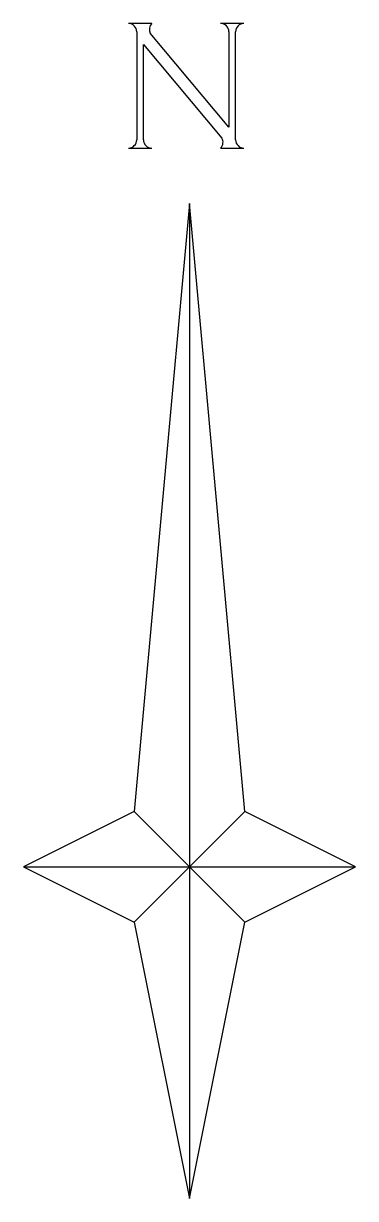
# Model space of a CAD drawing. Header units: millimetres. Extents: x 1167.31 to 1167.91, y -1298.42 to -1296.3.
import ezdxf

# ---------------------------------------------------------------- set-up
doc = ezdxf.new("R2010")
doc.units = ezdxf.units.MM
doc.header["$LTSCALE"] = 10
doc.layers.add('Símbolos_Gráficos', color=1, linetype='Continuous')

msp = doc.modelspace()

# ---------------------------------------------------------------- linework, layer by layer
at = {"layer": 'Símbolos_Gráficos', "color": 2}
for p, q in [((1167.5441, -1296.298), (1167.5021, -1296.298)), ((1167.5021, -1296.298), (1167.5021, -1296.298)), ((1167.5441, -1296.298), (1167.5441, -1296.298)), ((1167.7108, -1296.298), (1167.6687, -1296.298)), ((1167.6687, -1296.298), (1167.6687, -1296.298)), ((1167.7108, -1296.298), (1167.7108, -1296.298)), ((1167.5171, -1296.313), (1167.5171, -1296.5084)), ((1167.6838, -1296.4853), (1167.5416, -1296.3158)), ((1167.6838, -1296.313), (1167.6838, -1296.4853)), ((1167.6958, -1296.5084), (1167.6958, -1296.313)), ((1167.5291, -1296.5084), (1167.5291, -1296.336)), ((1167.5291, -1296.336), (1167.6711, -1296.5053)), ((1167.5021, -1296.5234), (1167.5021, -1296.5234)), ((1167.5021, -1296.5234), (1167.5441, -1296.5234)), ((1167.5441, -1296.5234), (1167.5441, -1296.5234)), ((1167.6687, -1296.5234), (1167.6687, -1296.5234)), ((1167.6687, -1296.5234), (1167.7108, -1296.5234)), ((1167.7108, -1296.5234), (1167.7108, -1296.5234)), ((1167.6124, -1296.6236), (1167.6124, -1298.4236)), ((1167.3124, -1297.8236), (1167.9124, -1297.8236))]:
    msp.add_line(p, q, dxfattribs=at)
at = {"layer": 'Símbolos_Gráficos'}
for p, q in [((1167.7124, -1297.7236), (1167.5124, -1297.9236)), ((1167.5124, -1297.7236), (1167.7124, -1297.9236))]:
    msp.add_line(p, q, dxfattribs=at)
at = {"layer": 'Símbolos_Gráficos', "color": 3}
msp.add_lwpolyline([(1167.6124, -1296.6236), (1167.5124, -1297.7236), (1167.3124, -1297.8236), (1167.5124, -1297.9236), (1167.6124, -1298.4236), (1167.7124, -1297.9236), (1167.9124, -1297.8236), (1167.7124, -1297.7236)], close=True, dxfattribs=at)
at = {"layer": 'Símbolos_Gráficos', "color": 2}
for centre, start, end in [((1167.5021, -1296.313), 359.9996, 89.9992), ((1167.5548, -1296.3086), 135.0002, 208.4417), ((1167.6687, -1296.313), 359.9996, 89.9992), ((1167.7108, -1296.313), 90.0008, 180.0004), ((1167.5021, -1296.5084), 269.9981, 0.0007), ((1167.5441, -1296.5084), 179.9993, 269.9995), ((1167.6581, -1296.5128), 314.9835, 29.9031), ((1167.7108, -1296.5084), 179.9996, 269.9992)]:
    msp.add_arc(centre, 0.015, start, end, dxfattribs=at)

doc.saveas('drawing.dxf')
